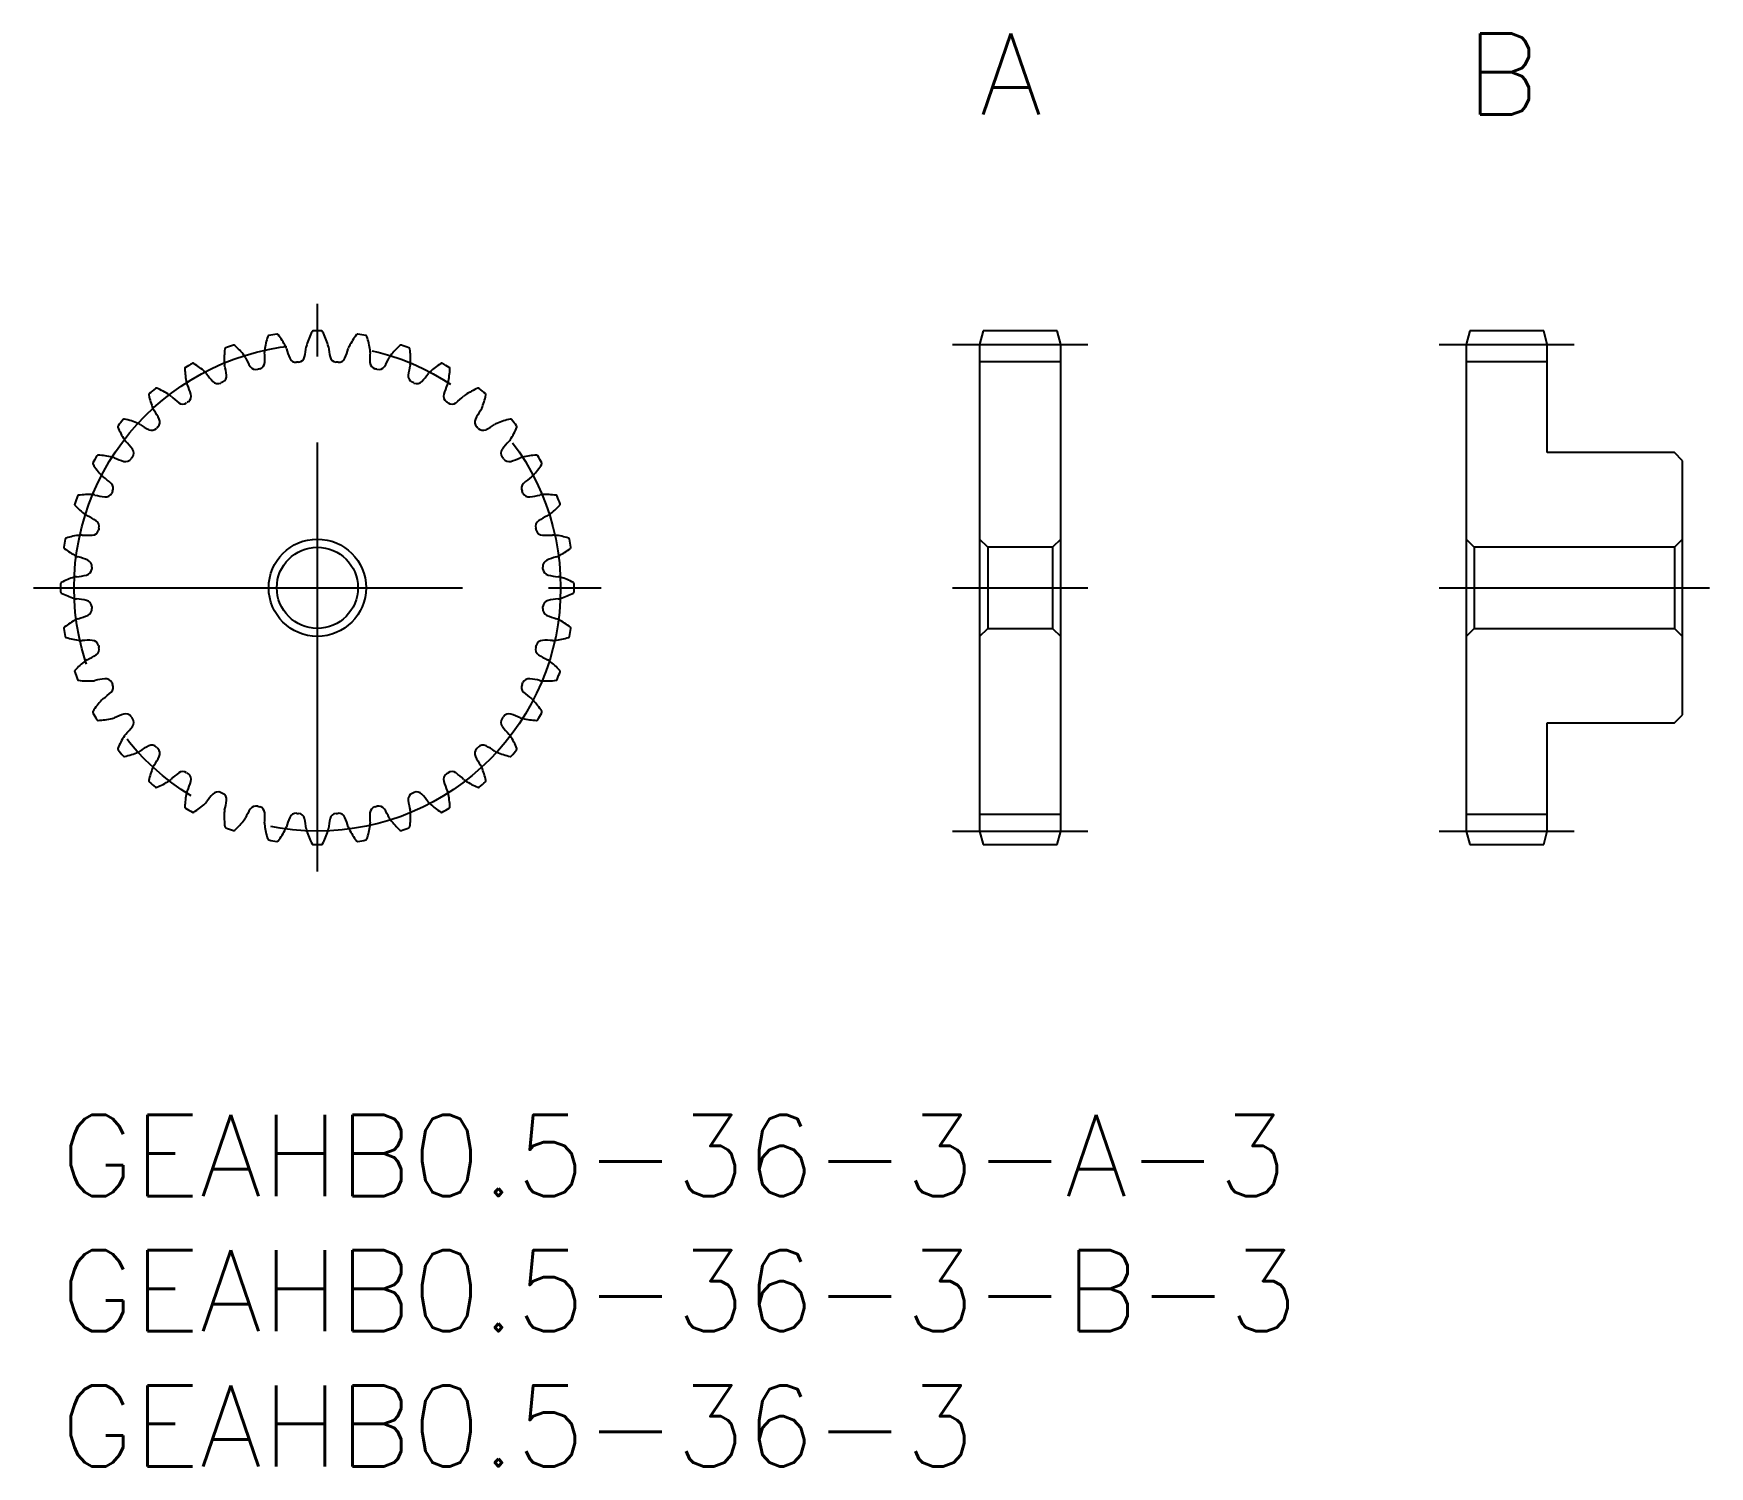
# Model space of a CAD drawing. Extents: x -1 to 61, y -13 to 40.
import ezdxf

# ---------------------------------------------------------------- set-up
doc = ezdxf.new("R2010")
doc.units = 0
doc.header["$LTSCALE"] = 0.5
doc.linetypes.add('CENTER', pattern=[50.8, 31.75, -6.35, 6.35, -6.35])
for name, color, linetype in [('MSM_CENTER', 1, 'CENTER'), ('MSM_CONTINUOUS', 7, 'CONTINUOUS'), ('MSM_PART_NUMBER', 7, 'CONTINUOUS')]:
    doc.layers.add(name, color=color, linetype=linetype)
doc.styles.get("Standard").update_dxf_attribs({"font": 'txt.shx', "height": 1, "bigfont": 'bigfont.shx'})

# ---------------------------------------------------------------- blocks, each defined once
blk = doc.blocks.new('*U3')
at = {"layer": 'MSM_PART_NUMBER'}
blk.add_text('GEAHB0.5-36-3-B-3', height=3, dxfattribs=at).set_placement((0, -8))
blk = doc.blocks.new('*U4')
at = {"layer": 'MSM_PART_NUMBER'}
blk.add_text('GEAHB0.5-36-3-A-3', height=3, dxfattribs=at).set_placement((0, -3))
blk = doc.blocks.new('*U5')
at = {"layer": 'MSM_PART_NUMBER'}
blk.add_text('A', height=3, dxfattribs=at).set_placement((34, 37))
blk = doc.blocks.new('*U6')
at = {"layer": 'MSM_PART_NUMBER'}
blk.add_text('B', height=3, dxfattribs=at).set_placement((52, 37))
blk = doc.blocks.new('*U7')
at = {"layer": 'MSM_PART_NUMBER'}
blk.add_text('GEAHB0.5-36-3', height=3, dxfattribs=at).set_placement((0, -13))

msp = doc.modelspace()

# ---------------------------------------------------------------- linework, layer by layer
at = {"layer": 'MSM_CENTER'}
for p, q in [((9.5, 9), (9.5, 30)), ((33, 28.5), (38, 28.5)), ((51, 28.5), (56, 28.5)), ((-1, 19.5), (20, 19.5)), ((33, 19.5), (38, 19.5)), ((51, 19.5), (61, 19.5)), ((33, 10.5), (38, 10.5)), ((51, 10.5), (56, 10.5))]:
    msp.add_line(p, q, dxfattribs=at)
msp.add_circle((9.5, 19.5), 9, dxfattribs=at)
at = {"layer": 'MSM_CONTINUOUS'}
for p, q in [((34.134, 29), (34, 28.5)), ((36.866, 29), (34.134, 29)), ((37, 28.5), (36.866, 29)), ((52.134, 29), (52, 28.5)), ((54.866, 29), (52.134, 29)), ((55, 28.5), (54.866, 29)), ((34, 28.5), (34, 10.5)), ((37, 10.5), (37, 28.5)), ((52, 28.5), (52, 10.5)), ((55, 24.5), (55, 28.5)), ((34, 27.875), (37, 27.875)), ((52, 27.875), (55, 27.875)), ((59.7, 24.5), (55, 24.5)), ((60, 24.2), (59.7, 24.5)), ((60, 14.8), (60, 24.2)), ((34.3, 21), (34, 21.3)), ((37, 21.3), (36.7, 21)), ((52.3, 21), (52, 21.3)), ((60, 21.3), (59.7, 21)), ((34.3, 21), (34.3, 18)), ((36.7, 21), (34.3, 21)), ((36.7, 21), (36.7, 18)), ((52.3, 21), (52.3, 18)), ((59.7, 21), (52.3, 21)), ((59.7, 21), (59.7, 18)), ((34, 17.7), (34.3, 18)), ((34.3, 18), (36.7, 18)), ((36.7, 18), (37, 17.7)), ((52, 17.7), (52.3, 18)), ((52.3, 18), (59.7, 18)), ((59.7, 18), (60, 17.7)), ((55, 10.5), (55, 14.5)), ((55, 14.5), (59.7, 14.5)), ((59.7, 14.5), (60, 14.8)), ((34, 11.125), (37, 11.125)), ((52, 11.125), (55, 11.125)), ((34, 10.5), (34.134, 10)), ((34.134, 10), (36.866, 10)), ((36.866, 10), (37, 10.5)), ((52, 10.5), (52.134, 10)), ((52.134, 10), (54.866, 10)), ((54.866, 10), (55, 10.5))]:
    msp.add_line(p, q, dxfattribs=at)
for radius in [1.8, 1.5]:
    msp.add_circle((9.5, 19.5), radius, dxfattribs=at)
for centre, radius, start, end in [((10.526, 27.895), 3, 162.55817, 172.5), ((7.712, 28.779), 0.05, 100.90639, 162.55817), ((9.5, 19.5), 9.5, 99.09361, 100.90639), ((8.006, 28.831), 0.05, 37.44183, 99.09361), ((5.664, 27.038), 3, 27.5, 37.44183), ((11.969, 27.589), 3, 152.55817, 162.5), ((9.351, 28.949), 0.05, 90.90639, 152.55817), ((9.5, 19.5), 9.5, 89.09361, 90.90639), ((9.649, 28.949), 0.05, 27.44183, 89.09361), ((7.031, 27.589), 3, 17.5, 27.44183), ((13.336, 27.038), 3, 142.55817, 152.5), ((10.994, 28.831), 0.05, 80.90639, 142.55822), ((9.5, 19.5), 9.5, 79.09361, 80.90639), ((11.288, 28.779), 0.05, 17.44183, 79.09361), ((8.474, 27.895), 3, 7.5, 17.44183), ((9.053, 27.946), 3, 172.55817, 182.5), ((6.128, 28.328), 0.05, 110.90639, 172.55817), ((9.5, 19.5), 9.5, 109.09361, 110.90639), ((6.409, 28.43), 0.05, 47.44183, 109.09361), ((4.414, 26.257), 3, 37.5, 47.44183), ((6.467, 27.833), 0.412, 25.39865, 37.50013), ((9.34, 29.197), 2.769, 205.39854, 213.11096), ((7.96, 28.233), 0.412, 172.49987, 184.60135), ((4.79, 27.978), 2.769, 356.88904, 4.60146), ((7.96, 28.233), 0.412, 15.39865, 27.50013), ((11.027, 29.078), 2.769, 195.39854, 203.11096), ((8.71, 28.089), 0.25, 203.11096, 275.25691), ((8.787, 28.095), 0.25, 274.74311, 346.88905), ((6.333, 28.667), 2.769, 346.88904, 354.60146), ((9.5, 28.368), 0.412, 162.49987, 174.60135), ((9.5, 28.368), 0.412, 5.39865, 17.50013), ((12.667, 28.667), 2.769, 185.39854, 193.11096), ((10.213, 28.095), 0.25, 193.11096, 265.25689), ((10.29, 28.089), 0.25, 264.74311, 336.88905), ((7.973, 29.078), 2.769, 336.88904, 344.60146), ((11.04, 28.233), 0.412, 152.49987, 164.60135), ((14.21, 27.978), 2.769, 175.39854, 183.11096), ((11.04, 28.233), 0.412, 355.39865, 7.50013), ((9.66, 29.197), 2.769, 326.88904, 334.60146), ((12.533, 27.833), 0.412, 142.49987, 154.60135), ((14.586, 26.257), 3, 132.55817, 142.5), ((12.591, 28.43), 0.05, 70.90639, 132.55817), ((9.5, 19.5), 9.5, 69.09361, 70.90639), ((12.872, 28.328), 0.05, 7.44183, 69.09361), ((9.947, 27.946), 3, 357.5, 7.44183), ((4.646, 27.608), 0.05, 120.90639, 182.55817), ((7.593, 27.74), 3, 182.55817, 192.5), ((9.5, 19.5), 9.5, 119.09361, 120.90639), ((4.905, 27.758), 0.05, 57.44183, 119.09361), ((3.317, 25.271), 3, 47.5, 57.44183), ((5.066, 27.18), 0.412, 35.39865, 47.50013), ((7.659, 29.022), 2.769, 215.39854, 223.11096), ((5.89, 27.333), 0.25, 294.74315, 6.88904), ((6.467, 27.833), 0.412, 182.49987, 194.60135), ((3.389, 27.031), 2.769, 6.88904, 14.60146), ((7.23, 27.821), 0.25, 213.11096, 285.25691), ((9.5, 19.5), 8.375, 104.74311, 105.25689), ((7.305, 27.841), 0.25, 284.74315, 356.88904), ((9.5, 19.5), 8.375, 94.74311, 95.25689), ((9.5, 19.5), 8.375, 84.74311, 85.25689), ((11.695, 27.841), 0.25, 183.11096, 255.25689), ((9.5, 19.5), 8.375, 74.74311, 75.25689), ((11.77, 27.821), 0.25, 254.74311, 326.88905), ((13.11, 27.333), 0.25, 173.11096, 245.25689), ((15.611, 27.031), 2.769, 165.39854, 173.11096), ((12.533, 27.833), 0.412, 345.39865, 357.50013), ((11.341, 29.022), 2.769, 316.88904, 324.60146), ((13.934, 27.18), 0.412, 132.49987, 144.60135), ((15.683, 25.271), 3, 122.55817, 132.5), ((14.095, 27.758), 0.05, 60.90639, 122.55817), ((9.5, 19.5), 9.5, 59.09361, 60.90639), ((11.407, 27.74), 3, 347.5, 357.44183), ((14.354, 27.608), 0.05, 357.44183, 59.09361), ((3.312, 26.642), 0.05, 130.90639, 192.55822), ((9.5, 19.5), 9.5, 129.09361, 130.90639), ((3.541, 26.834), 0.05, 67.44183, 129.09361), ((2.409, 24.11), 3, 57.5, 67.44183), ((5.066, 27.18), 0.412, 192.49987, 204.60135), ((2.174, 25.855), 2.769, 16.88904, 24.60146), ((5.82, 27.3), 0.25, 223.11096, 295.25691), ((9.5, 19.5), 8.375, 114.74311, 115.25689), ((9.5, 19.5), 8.375, 64.74311, 65.25689), ((13.18, 27.3), 0.25, 244.74311, 316.88905), ((16.826, 25.855), 2.769, 155.39854, 163.11096), ((13.934, 27.18), 0.412, 335.39865, 347.50013), ((16.591, 24.11), 3, 112.55817, 122.5), ((15.459, 26.834), 0.05, 50.90639, 112.55817), ((9.5, 19.5), 9.5, 49.09361, 50.90639), ((15.688, 26.642), 0.05, 347.44183, 49.09361), ((6.191, 27.284), 3, 192.55817, 202.5), ((3.8, 26.293), 0.412, 202.49987, 214.60135), ((1.182, 24.487), 2.769, 26.88904, 34.60146), ((3.8, 26.293), 0.412, 45.39865, 57.50013), ((6.033, 28.558), 2.769, 225.39854, 233.11096), ((4.521, 26.543), 0.25, 233.11096, 305.25691), ((9.5, 19.5), 8.375, 124.74311, 125.25689), ((4.585, 26.587), 0.25, 304.74315, 16.88904), ((14.415, 26.587), 0.25, 163.11096, 235.25689), ((9.5, 19.5), 8.375, 54.74311, 55.25689), ((14.479, 26.543), 0.25, 234.74311, 306.88905), ((12.967, 28.558), 2.769, 306.88904, 314.60146), ((15.2, 26.293), 0.412, 122.49987, 134.60135), ((17.818, 24.487), 2.769, 145.39854, 153.11096), ((15.2, 26.293), 0.412, 325.39865, 337.50013), ((12.809, 27.284), 3, 337.5, 347.44183), ((2.166, 25.459), 0.05, 140.90639, 202.55822), ((4.89, 26.591), 3, 202.55817, 212.5), ((9.5, 19.5), 9.5, 139.09361, 140.90639), ((2.358, 25.688), 0.05, 77.44183, 139.09361), ((1.716, 22.809), 3, 67.5, 77.44183), ((2.707, 25.2), 0.412, 55.39865, 67.50013), ((4.513, 27.818), 2.769, 235.39854, 243.11096), ((9.5, 19.5), 8.375, 134.74311, 135.25689), ((3.429, 25.626), 0.25, 314.74311, 26.88904), ((15.571, 25.626), 0.25, 153.11096, 225.25689), ((9.5, 19.5), 8.375, 44.74311, 45.25689), ((14.487, 27.818), 2.769, 296.88904, 304.60146), ((16.293, 25.2), 0.412, 112.49987, 124.60135), ((17.284, 22.809), 3, 102.55817, 112.5), ((16.642, 25.688), 0.05, 40.90639, 102.55817), ((14.11, 26.591), 3, 327.5, 337.44183), ((9.5, 19.5), 9.5, 39.09361, 40.90639), ((16.834, 25.459), 0.05, 337.44183, 39.09361), ((2.707, 25.2), 0.412, 212.49987, 224.60135), ((0.442, 22.967), 2.769, 36.88904, 44.60146), ((3.374, 25.571), 0.25, 243.11096, 315.25691), ((15.626, 25.571), 0.25, 224.74311, 296.88905), ((18.558, 22.967), 2.769, 135.39854, 143.11096), ((16.293, 25.2), 0.412, 315.39865, 327.50013), ((9.5, 19.5), 9.5, 149.09361, 150.90639), ((1.392, 24.354), 0.05, 87.44183, 149.09361), ((1.26, 21.407), 3, 77.5, 87.44183), ((1.82, 23.934), 0.412, 65.39865, 77.50013), ((3.145, 26.826), 2.769, 245.39854, 253.11096), ((2.413, 24.415), 0.25, 253.11096, 325.25691), ((9.5, 19.5), 8.375, 144.74311, 145.25689), ((2.457, 24.479), 0.25, 324.74311, 36.88904), ((16.543, 24.479), 0.25, 143.11096, 215.25689), ((9.5, 19.5), 8.375, 34.74311, 35.25689), ((16.587, 24.415), 0.25, 214.74311, 286.88905), ((15.855, 26.826), 2.769, 286.88904, 294.60146), ((17.18, 23.934), 0.412, 102.49987, 114.60135), ((17.74, 21.407), 3, 92.55817, 102.5), ((17.608, 24.354), 0.05, 30.90639, 92.55817), ((9.5, 19.5), 9.5, 29.09361, 30.90639), ((1.242, 24.095), 0.05, 150.90639, 212.55817), ((3.729, 25.683), 3, 212.55817, 222.5), ((1.82, 23.934), 0.412, 222.49987, 234.60135), ((-0.022, 21.341), 2.769, 46.88904, 54.60146), ((19.022, 21.341), 2.769, 125.39854, 133.11096), ((17.18, 23.934), 0.412, 305.39865, 317.50013), ((15.271, 25.683), 3, 317.5, 327.44183), ((17.758, 24.095), 0.05, 327.44183, 29.09361), ((1.054, 19.947), 3, 87.5, 97.44183), ((1.167, 22.533), 0.412, 75.39865, 87.50013), ((1.667, 23.11), 0.25, 263.11096, 335.25691), ((1.7, 23.18), 0.25, 334.74311, 46.88904), ((9.5, 19.5), 8.375, 154.74311, 155.25689), ((17.3, 23.18), 0.25, 133.11096, 205.25689), ((9.5, 19.5), 8.375, 24.74311, 25.25689), ((17.333, 23.11), 0.25, 204.74311, 276.88904), ((17.833, 22.533), 0.412, 92.49987, 104.60135), ((17.946, 19.947), 3, 82.55817, 92.5), ((0.57, 22.591), 0.05, 160.90639, 222.55822), ((9.5, 19.5), 9.5, 159.09361, 160.90639), ((2.743, 24.586), 3, 222.55817, 232.5), ((0.672, 22.872), 0.05, 97.44183, 159.09361), ((1.969, 25.611), 2.769, 255.39854, 263.11096), ((17.031, 25.611), 2.769, 276.88904, 284.60146), ((16.257, 24.586), 3, 307.5, 317.44183), ((18.328, 22.872), 0.05, 20.90639, 82.55817), ((9.5, 19.5), 9.5, 19.09361, 20.90639), ((18.43, 22.591), 0.05, 317.44183, 19.09361), ((1.167, 22.533), 0.412, 232.49987, 244.60135), ((-0.197, 19.66), 2.769, 56.88904, 64.60146), ((1.179, 21.77), 0.25, 344.74311, 56.88904), ((9.5, 19.5), 8.375, 164.74311, 165.25689), ((17.821, 21.77), 0.25, 123.11096, 195.25689), ((9.5, 19.5), 8.375, 14.74311, 15.25689), ((19.197, 19.66), 2.769, 115.39854, 123.11096), ((17.833, 22.533), 0.412, 295.39865, 307.50013), ((9.5, 19.5), 9.5, 169.09361, 170.90639), ((0.221, 21.288), 0.05, 107.44183, 169.09361), ((1.105, 18.474), 3, 97.5, 107.44183), ((0.767, 21.04), 0.412, 85.39865, 97.50013), ((1.022, 24.21), 2.769, 265.39854, 273.11096), ((1.159, 21.695), 0.25, 273.11096, 345.25691), ((17.841, 21.695), 0.25, 194.74311, 266.88904), ((17.978, 24.21), 2.769, 266.88904, 274.60146), ((18.233, 21.04), 0.412, 82.49987, 94.60135), ((17.895, 18.474), 3, 72.55817, 82.5), ((18.779, 21.288), 0.05, 10.90639, 72.55817), ((9.5, 19.5), 9.5, 9.09361, 10.90639), ((0.169, 20.994), 0.05, 170.90639, 232.55822), ((1.962, 23.336), 3, 232.55817, 242.5), ((0.767, 21.04), 0.412, 242.49987, 254.60135), ((-0.078, 17.973), 2.769, 66.88904, 74.60146), ((0.911, 20.29), 0.25, 354.74315, 66.88904), ((18.089, 20.29), 0.25, 113.11096, 185.25689), ((19.078, 17.973), 2.769, 105.39854, 113.11096), ((18.233, 21.04), 0.412, 285.39865, 297.50013), ((17.038, 23.336), 3, 297.5, 307.44183), ((18.831, 20.994), 0.05, 307.44183, 9.09361), ((1.411, 17.031), 3, 107.5, 117.44183), ((0.632, 19.5), 0.412, 95.39865, 107.50013), ((0.333, 22.667), 2.769, 275.39854, 283.11096), ((0.905, 20.213), 0.25, 283.11096, 355.25691), ((9.5, 19.5), 8.375, 174.74311, 175.25689), ((9.5, 19.5), 8.375, 4.74311, 5.25689), ((18.095, 20.213), 0.25, 184.74311, 256.88904), ((18.667, 22.667), 2.769, 256.88904, 264.60146), ((18.368, 19.5), 0.412, 72.49987, 84.60135), ((17.589, 17.031), 3, 62.55817, 72.5), ((9.5, 19.5), 9.5, 179.09361, 180.90639), ((0.051, 19.649), 0.05, 117.44183, 179.09361), ((0.051, 19.351), 0.05, 180.90639, 242.55822), ((1.411, 21.969), 3, 242.55817, 252.5), ((17.589, 21.969), 3, 287.5, 297.44183), ((18.949, 19.649), 0.05, 0.90639, 62.55817), ((18.949, 19.351), 0.05, 297.44183, 359.09361), ((9.5, 19.5), 9.5, 359.09361, 0.90639), ((0.632, 19.5), 0.412, 252.49987, 264.60135), ((0.333, 16.333), 2.769, 76.88904, 84.60146), ((0.905, 18.787), 0.25, 4.74315, 76.88904), ((0.911, 18.71), 0.25, 293.11096, 5.25691), ((9.5, 19.5), 8.375, 184.74311, 185.25689), ((18.089, 18.71), 0.25, 174.74311, 246.88904), ((9.5, 19.5), 8.375, 354.74311, 355.25689), ((18.095, 18.787), 0.25, 103.11096, 175.25689), ((18.667, 16.333), 2.769, 95.39854, 103.11096), ((18.368, 19.5), 0.412, 275.39865, 287.50013), ((0.169, 18.006), 0.05, 127.44183, 189.09361), ((9.5, 19.5), 9.5, 189.09361, 190.90639), ((1.962, 15.664), 3, 117.5, 127.44183), ((0.767, 17.96), 0.412, 105.39865, 117.50013), ((-0.078, 21.027), 2.769, 285.39854, 293.11096), ((19.078, 21.027), 2.769, 246.88904, 254.60146), ((18.233, 17.96), 0.412, 62.49987, 74.60135), ((17.038, 15.664), 3, 52.55817, 62.5), ((9.5, 19.5), 9.5, 349.09361, 350.90639), ((18.831, 18.006), 0.05, 350.90639, 52.55822), ((0.221, 17.712), 0.05, 190.90639, 252.55822), ((1.105, 20.526), 3, 252.55817, 262.5), ((0.767, 17.96), 0.412, 262.49987, 274.60135), ((1.022, 14.79), 2.769, 86.88904, 94.60146), ((1.159, 17.305), 0.25, 14.74315, 86.88904), ((9.5, 19.5), 8.375, 194.74311, 195.25689), ((9.5, 19.5), 8.375, 344.74311, 345.25689), ((17.841, 17.305), 0.25, 93.11096, 165.2569), ((17.978, 14.79), 2.769, 85.39854, 93.11096), ((18.233, 17.96), 0.412, 265.39865, 277.50013), ((17.895, 20.526), 3, 277.5, 287.44183), ((18.779, 17.712), 0.05, 287.44183, 349.09361), ((2.743, 14.414), 3, 127.5, 137.44183), ((1.167, 16.467), 0.412, 115.39865, 127.50013), ((-0.197, 19.34), 2.769, 295.39854, 303.11096), ((1.179, 17.23), 0.25, 303.11096, 15.25691), ((17.821, 17.23), 0.25, 164.74311, 236.88905), ((19.197, 19.34), 2.769, 236.88904, 244.60146), ((17.833, 16.467), 0.412, 52.49987, 64.60135), ((16.257, 14.414), 3, 42.55817, 52.5), ((0.57, 16.409), 0.05, 137.44183, 199.09361), ((9.5, 19.5), 9.5, 199.09361, 200.90639), ((1.969, 13.389), 2.769, 96.88904, 104.60146), ((1.667, 15.89), 0.25, 24.74315, 96.88904), ((17.333, 15.89), 0.25, 83.11096, 155.2569), ((17.031, 13.389), 2.769, 75.39854, 83.11096), ((9.5, 19.5), 9.5, 339.09361, 340.90639), ((18.43, 16.409), 0.05, 340.90639, 42.55817), ((0.672, 16.128), 0.05, 200.90639, 262.55822), ((1.054, 19.053), 3, 262.55817, 272.5), ((1.167, 16.467), 0.412, 272.49987, 284.60135), ((-0.022, 17.659), 2.769, 305.39854, 313.11096), ((1.7, 15.82), 0.25, 313.11096, 25.25691), ((9.5, 19.5), 8.375, 204.74311, 205.25689), ((17.3, 15.82), 0.25, 154.74311, 226.88904), ((9.5, 19.5), 8.375, 334.74311, 335.25689), ((19.022, 17.659), 2.769, 226.88904, 234.60146), ((17.833, 16.467), 0.412, 255.39865, 267.50013), ((17.946, 19.053), 3, 267.5, 277.44183), ((18.328, 16.128), 0.05, 277.44183, 339.09361), ((1.242, 14.905), 0.05, 147.44183, 209.09361), ((9.5, 19.5), 9.5, 209.09361, 210.90639), ((3.729, 13.317), 3, 137.5, 147.44183), ((1.82, 15.066), 0.412, 125.39865, 137.50013), ((17.18, 15.066), 0.412, 42.49987, 54.60135), ((15.271, 13.317), 3, 32.55817, 42.5), ((9.5, 19.5), 9.5, 329.09361, 330.90639), ((17.758, 14.905), 0.05, 330.90639, 32.55817), ((1.392, 14.646), 0.05, 210.90639, 272.55822), ((1.26, 17.593), 3, 272.55817, 282.5), ((1.82, 15.066), 0.412, 282.49987, 294.60135), ((3.145, 12.174), 2.769, 106.88904, 114.60146), ((2.413, 14.585), 0.25, 34.74315, 106.88904), ((0.442, 16.033), 2.769, 315.39854, 323.11096), ((9.5, 19.5), 8.375, 214.74311, 215.25689), ((2.457, 14.521), 0.25, 323.11096, 35.25691), ((16.543, 14.521), 0.25, 144.74311, 216.88904), ((9.5, 19.5), 8.375, 324.74311, 325.25689), ((18.558, 16.033), 2.769, 216.88904, 224.60146), ((16.587, 14.585), 0.25, 73.11096, 145.2569), ((15.855, 12.174), 2.769, 65.39854, 73.11096), ((17.18, 15.066), 0.412, 245.39865, 257.50013), ((17.74, 17.593), 3, 257.5, 267.44183), ((17.608, 14.646), 0.05, 267.44183, 329.09361), ((4.89, 12.409), 3, 147.5, 157.44183), ((2.707, 13.8), 0.412, 135.39865, 147.50013), ((4.513, 11.182), 2.769, 116.88904, 124.60146), ((3.374, 13.429), 0.25, 44.74311, 116.88904), ((15.626, 13.429), 0.25, 63.11096, 135.2569), ((14.487, 11.182), 2.769, 55.39854, 63.11096), ((16.293, 13.8), 0.412, 32.49987, 44.60135), ((14.11, 12.409), 3, 22.55817, 32.5), ((2.166, 13.541), 0.05, 157.44183, 219.09361), ((9.5, 19.5), 9.5, 219.09361, 220.90639), ((2.358, 13.312), 0.05, 220.90639, 282.55822), ((1.716, 16.191), 3, 282.55817, 292.5), ((2.707, 13.8), 0.412, 292.49987, 304.60135), ((1.182, 14.513), 2.769, 325.39854, 333.11096), ((9.5, 19.5), 8.375, 224.74311, 225.25689), ((3.429, 13.374), 0.25, 333.11096, 45.25691), ((15.571, 13.374), 0.25, 134.74311, 206.88904), ((17.818, 14.513), 2.769, 206.88904, 214.60146), ((9.5, 19.5), 8.375, 314.74311, 315.25689), ((16.293, 13.8), 0.412, 235.39865, 247.50013), ((17.284, 16.191), 3, 247.5, 257.44183), ((16.642, 13.312), 0.05, 257.44183, 319.09361), ((9.5, 19.5), 9.5, 319.09361, 320.90639), ((16.834, 13.541), 0.05, 320.90639, 22.55822), ((6.191, 11.716), 3, 157.5, 167.44183), ((3.8, 12.707), 0.412, 145.39865, 157.50013), ((3.8, 12.707), 0.412, 302.49987, 314.60135), ((6.033, 10.442), 2.769, 126.88904, 134.60146), ((4.521, 12.457), 0.25, 54.74311, 126.88904), ((9.5, 19.5), 8.375, 234.74311, 235.25689), ((4.585, 12.413), 0.25, 343.11096, 55.25691), ((14.415, 12.413), 0.25, 124.74311, 196.88904), ((9.5, 19.5), 8.375, 304.74311, 305.25689), ((14.479, 12.457), 0.25, 53.11096, 125.2569), ((12.967, 10.442), 2.769, 45.39854, 53.11096), ((15.2, 12.707), 0.412, 225.39865, 237.50013), ((15.2, 12.707), 0.412, 22.49987, 34.60135), ((12.809, 11.716), 3, 12.55817, 22.5), ((3.312, 12.358), 0.05, 167.44183, 229.09361), ((9.5, 19.5), 9.5, 229.09361, 230.90639), ((3.541, 12.166), 0.05, 230.90639, 292.55817), ((2.409, 14.89), 3, 292.55817, 302.5), ((7.593, 11.26), 3, 167.5, 177.44183), ((5.066, 11.82), 0.412, 155.39865, 167.50013), ((2.174, 13.145), 2.769, 335.39854, 343.11096), ((7.659, 9.978), 2.769, 136.88904, 144.60146), ((5.82, 11.7), 0.25, 64.74311, 136.88904), ((9.5, 19.5), 8.375, 244.74311, 245.25689), ((5.89, 11.667), 0.25, 353.11096, 65.25691), ((13.11, 11.667), 0.25, 114.74311, 186.88904), ((9.5, 19.5), 8.375, 294.74311, 295.25689), ((13.18, 11.7), 0.25, 43.11096, 115.2569), ((11.341, 9.978), 2.769, 35.39854, 43.11096), ((16.826, 13.145), 2.769, 196.88904, 204.60146), ((13.934, 11.82), 0.412, 12.49987, 24.60135), ((11.407, 11.26), 3, 2.55817, 12.5), ((16.591, 14.89), 3, 237.5, 247.44183), ((15.459, 12.166), 0.05, 247.44183, 309.09361), ((9.5, 19.5), 9.5, 309.09361, 310.90639), ((15.688, 12.358), 0.05, 310.90639, 12.55817), ((4.646, 11.392), 0.05, 177.44183, 239.09361), ((9.5, 19.5), 9.5, 239.09361, 240.90639), ((4.905, 11.242), 0.05, 240.90639, 302.55817), ((3.317, 13.729), 3, 302.55817, 312.5), ((5.066, 11.82), 0.412, 312.49987, 324.60135), ((9.053, 11.054), 3, 177.5, 187.44183), ((6.467, 11.167), 0.412, 165.39865, 177.50013), ((3.389, 11.969), 2.769, 345.39854, 353.11096), ((9.34, 9.803), 2.769, 146.88904, 154.60146), ((7.23, 11.179), 0.25, 74.74311, 146.88904), ((9.5, 19.5), 8.375, 254.74311, 255.25689), ((7.305, 11.159), 0.25, 3.11096, 75.25691), ((4.79, 11.022), 2.769, 355.39854, 3.11096), ((8.71, 10.911), 0.25, 84.74311, 156.88904), ((9.5, 19.5), 8.375, 264.74311, 265.25689), ((9.5, 19.5), 8.375, 274.74311, 275.25689), ((10.29, 10.911), 0.25, 23.11096, 95.2569), ((14.21, 11.022), 2.769, 176.88904, 184.60146), ((11.695, 11.159), 0.25, 104.74311, 176.88904), ((9.5, 19.5), 8.375, 284.74311, 285.25689), ((11.77, 11.179), 0.25, 33.11096, 105.2569), ((9.66, 9.803), 2.769, 25.39854, 33.11096), ((15.611, 11.969), 2.769, 186.88904, 194.60146), ((9.947, 11.054), 3, 352.55817, 2.5), ((12.533, 11.167), 0.412, 2.49987, 14.60135), ((13.934, 11.82), 0.412, 215.39865, 227.50013), ((15.683, 13.729), 3, 227.5, 237.44183), ((14.095, 11.242), 0.05, 237.44183, 299.09361), ((9.5, 19.5), 9.5, 299.09361, 300.90639), ((14.354, 11.392), 0.05, 300.90639, 2.55817), ((6.128, 10.672), 0.05, 187.44183, 249.09361), ((9.5, 19.5), 9.5, 249.09361, 250.90639), ((4.414, 12.743), 3, 312.55817, 322.5), ((6.467, 11.167), 0.412, 322.49987, 334.60135), ((7.96, 10.767), 0.412, 175.39865, 187.50013), ((10.526, 11.105), 3, 187.5, 197.44183), ((5.664, 11.962), 3, 322.55817, 332.5), ((7.96, 10.767), 0.412, 332.49987, 344.60135), ((11.027, 9.922), 2.769, 156.88904, 164.60146), ((8.787, 10.905), 0.25, 13.11096, 85.25691), ((6.333, 10.333), 2.769, 5.39854, 13.11096), ((9.5, 10.632), 0.412, 185.39865, 197.50013), ((9.5, 10.632), 0.412, 342.49987, 354.60135), ((12.667, 10.333), 2.769, 166.88904, 174.60146), ((10.213, 10.905), 0.25, 94.74311, 166.88904), ((7.973, 9.922), 2.769, 15.39854, 23.11096), ((11.04, 10.767), 0.412, 195.39865, 207.50013), ((13.336, 11.962), 3, 207.5, 217.44183), ((8.474, 11.105), 3, 342.55817, 352.5), ((11.04, 10.767), 0.412, 352.49987, 4.60135), ((12.533, 11.167), 0.412, 205.39865, 217.50013), ((14.586, 12.743), 3, 217.5, 227.44183), ((9.5, 19.5), 9.5, 289.09361, 290.90639), ((12.872, 10.672), 0.05, 290.90639, 352.55822), ((6.409, 10.57), 0.05, 250.90639, 312.55817), ((7.712, 10.221), 0.05, 197.44183, 259.09361), ((9.5, 19.5), 9.5, 259.09361, 260.90639), ((8.006, 10.169), 0.05, 260.90639, 322.55817), ((11.969, 11.411), 3, 197.5, 207.44183), ((9.351, 10.051), 0.05, 207.44183, 269.09361), ((9.5, 19.5), 9.5, 269.09361, 270.90639), ((9.649, 10.051), 0.05, 270.90639, 332.55817), ((7.031, 11.411), 3, 332.55817, 342.5), ((10.994, 10.169), 0.05, 217.44183, 279.09361), ((9.5, 19.5), 9.5, 279.09361, 280.90639), ((11.288, 10.221), 0.05, 280.90639, 342.55817), ((12.591, 10.57), 0.05, 227.44183, 289.09361)]:
    msp.add_arc(centre, radius, start, end, dxfattribs=at)

# ---------------------------------------------------------------- block references
for name in ['*U5', '*U6', '*U4', '*U3', '*U7']:
    msp.add_blockref(name, (0, 0), dxfattribs=at)

doc.saveas('drawing.dxf')
